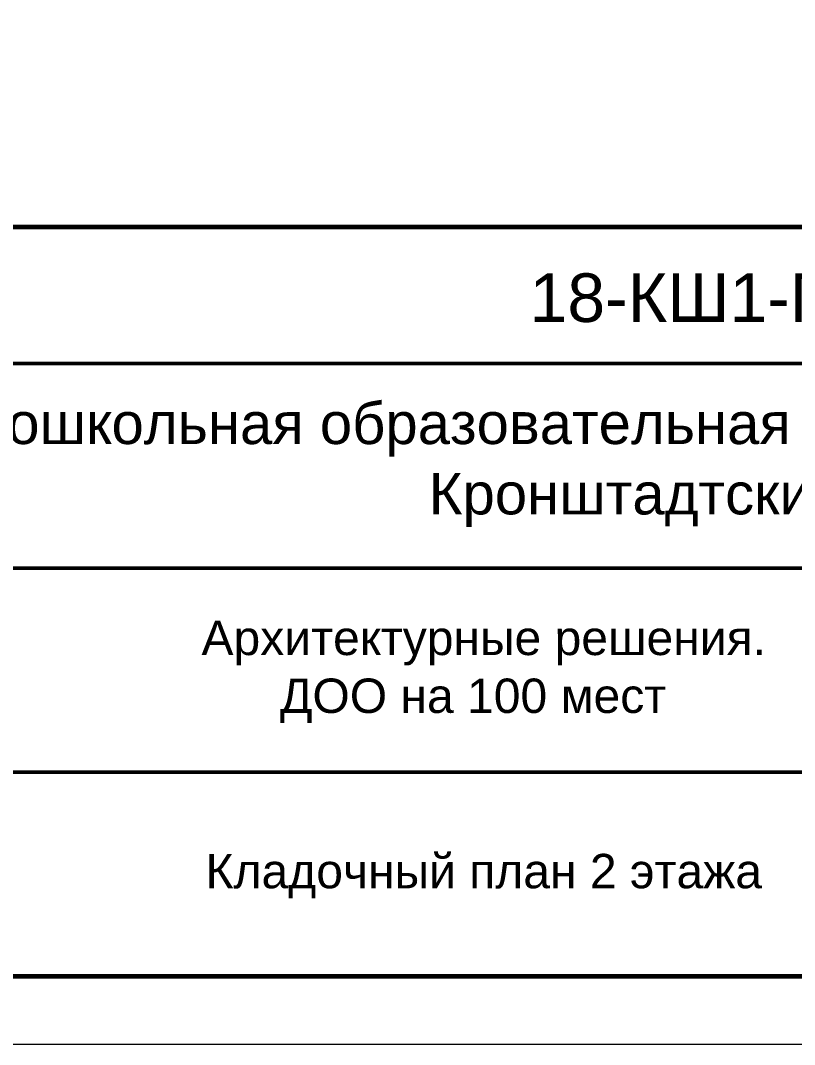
# Model space of a CAD drawing. Header units: millimetres. Extents: x -84737 to 172119, y -43083 to 59399.
# Drawn here: x 157247 to 162929, y -43083 to -35566 of the extents above; entities that cross this region are included whole.
import ezdxf

# ---------------------------------------------------------------- set-up
doc = ezdxf.new("R2010")
doc.units = ezdxf.units.MM
doc.layers.add('PDF _Геометрия', color=7, linetype='Continuous')
doc.layers.add('PDF _Текст', color=7, linetype='Continuous')
doc.styles.add('PDF GOSTCommon', font='arial.ttf')

msp = doc.modelspace()

# ---------------------------------------------------------------- linework, layer by layer
at = {"layer": 'PDF _Геометрия', "lineweight": 20}
msp.add_lwpolyline([(169138.1, 16315.6), (169138.1, -43082.6), (85040, -43082.6), (85040, 16315.6)], close=True, dxfattribs=at)
at = {"layer": 'PDF _Геометрия', "lineweight": 60}
msp.add_lwpolyline([(168638.6, 15816.1), (168638.6, -42583.1), (87033.8, -42583.1), (87033.8, 15816.1)], close=True, dxfattribs=at)
msp.add_lwpolyline([(168638.6, -37084.4), (150135.9, -37084.4), (150135.9, -42583.1)], dxfattribs=at)
at = {"layer": 'PDF _Геометрия', "lineweight": 50}
for points in [[(168638.6, -38083.4), (156637.9, -38083.4)], [(168638.6, -39586.1), (156637.9, -39586.1), (150135.9, -39586.1)], [(168638.6, -41084.6), (156637.9, -41084.6)]]:
    msp.add_lwpolyline(points, dxfattribs=at)

# ---------------------------------------------------------------- texts
at = {"layer": 'PDF _Текст', "attachment_point": 4, "style": 'PDF GOSTCommon'}
for s, insert, char_height in [('18-КШ1-ПИР-Р-АР1', (160984.1, -37603.4), 356.749), ('Дошкольная образовательная организация на 100 мест по адресу: г.Москва,', (156860.9, -38568.9), 305.125), ('Кронштадтский б-р, 9, корпус 3', (160243.3, -39085.3), 305.125), ('Архитектурные решения.', (158575.4, -40136), 252.395), ('ДОО на 100 мест', (159151.1, -40559.3), 252.395), ('Кладочный план 2 этажа', (158605, -41846.2), 252.466)]:
    msp.add_mtext(s, dxfattribs=dict(at, insert=insert, char_height=char_height))

doc.saveas('drawing.dxf')
